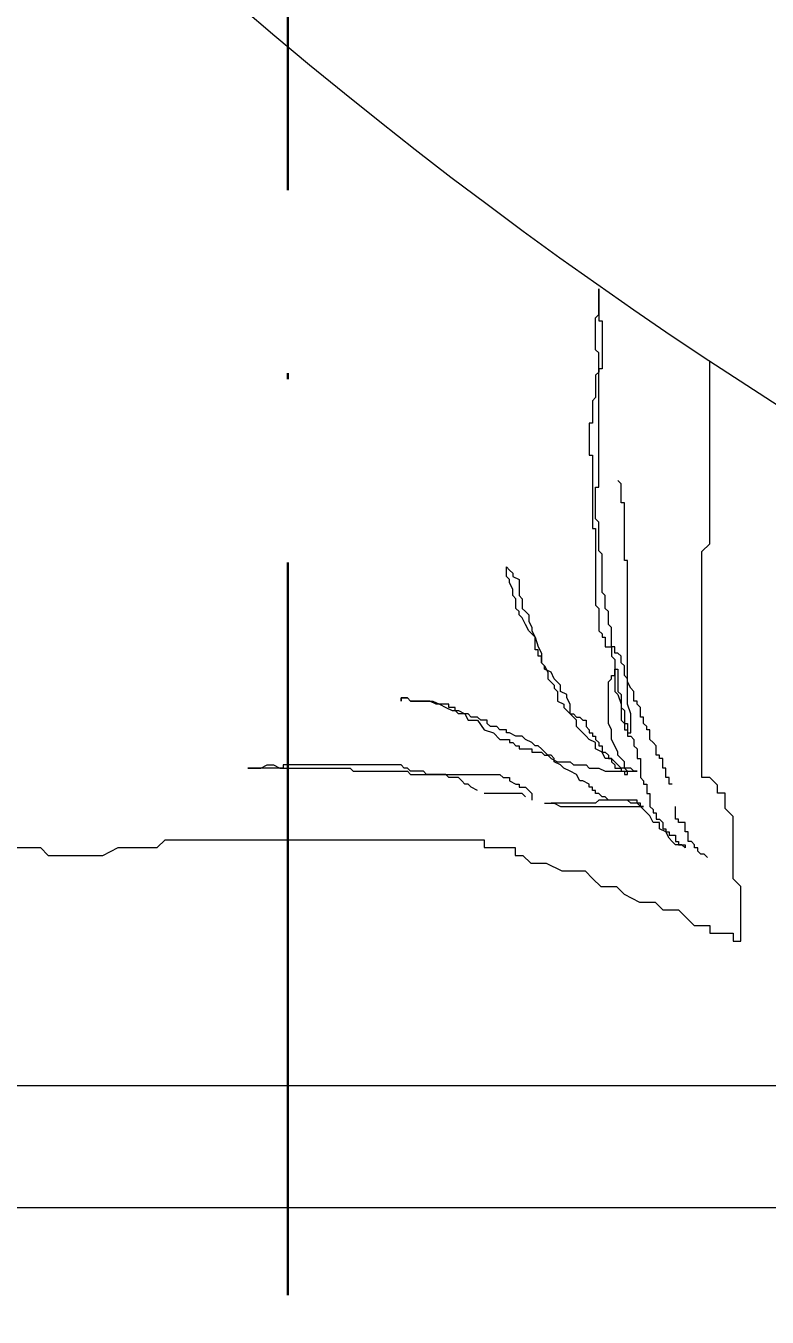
# Model space of a CAD drawing. Extents: x 775040 to 808375, y 4159409 to 4163651.
# Drawn here: x 785228.35 to 785240.5, y 4160211.39 to 4160232.54 of the extents above; entities that cross this region are included whole.
import ezdxf

# ---------------------------------------------------------------- set-up
doc = ezdxf.new("R2010")
doc.units = 0
doc.header["$MEASUREMENT"] = 0
doc.header["$PDMODE"] = 3
doc.linetypes.add('ACAD_ISO10W100', pattern=[18, 12, -3, 0, -3])
doc.linetypes.add('DUZ', pattern=[500, 500])
doc.layers.get('0').update_dxf_attribs({"linetype": 'DUZ'})
for name, color, linetype, lineweight in [('Z_aks', 2, 'ACAD_ISO10W100', 30), ('Z_iç ölçü dikey', 111, 'Continuous', 25), ('Z_iç ölçü yatay', 75, 'Continuous', 20), ('Z_tefriş', 73, 'Continuous', 5)]:
    doc.layers.add(name, color=color, linetype=linetype, lineweight=lineweight)
doc.styles.add('OLCUIC', font='ROMANS.SHX', dxfattribs={"width": 0.5})
doc.dimstyles.new('ölçü 50', dxfattribs={"dimtxt": 12.5, "dimasz": 7, "dimexe": 5.3, "dimexo": 5, "dimgap": 2.5, "dimtad": 1, "dimdec": 0, "dimzin": 9, "dimdsep": 46, "dimtxsty": 'OLCUIC', "dimblk1": 'ARCHTICK', "dimblk2": 'ARCHTICK', "dimsah": 1, "dimcen": 0, "dimdle": 5.5, "dimadec": 0, "dimazin": 0, "dimtfac": 1, "dimtdec": 0, "dimtix": 1, "dimtofl": 0, "dimtmove": 1, "dimatfit": 3, "dimldrblk": 'ARCHTICK', "dimfxl": 0, "dimtolj": 1, "dimtzin": 0, "dimarcsym": 0})

# ---------------------------------------------------------------- blocks, each defined once
blk = doc.blocks.new('_ARCHTICK')
at = {"color": 0, "linetype": 'ByBlock', "const_width": 0.15}
blk.add_lwpolyline([(-0.5, -0.5), (0.5, 0.5)], dxfattribs=at)
blk = doc.blocks.new('*D232')
at = {"layer": 'Defpoints', "color": 0, "linetype": 'Continuous', "transparency": 16777216}
for p in [(785197.643, 4160217.496), (785617.643, 4160196.717), (785197.643, 4160161.803)]:
    blk.add_point(p, dxfattribs=at)
at = {"layer": 'Z_iç ölçü yatay', "color": 0, "linetype": 'Continuous', "lineweight": -2, "transparency": 16777216}
for p, q in [((785197.643, 4160186.803), (785197.643, 4160156.503)), ((785617.643, 4160186.803), (785617.643, 4160156.503)), ((785623.143, 4160161.803), (785192.143, 4160161.803))]:
    blk.add_line(p, q, dxfattribs=at)
at = {"layer": 'Z_iç ölçü yatay', "color": 0, "linetype": 'Continuous', "lineweight": -2, "transparency": 16777216, "xscale": 7, "yscale": 7, "zscale": 7, "rotation": 180}
blk.add_blockref('_ARCHTICK', (785197.643, 4160161.803), dxfattribs=at)
at = {"layer": 'Z_iç ölçü yatay', "color": 0, "linetype": 'Continuous', "lineweight": -2, "transparency": 16777216, "xscale": 7, "yscale": 7, "zscale": 7}
blk.add_blockref('_ARCHTICK', (785617.643, 4160161.803), dxfattribs=at)
at = {"layer": 'Z_iç ölçü yatay', "color": 0, "linetype": 'Continuous', "transparency": 16777216, "insert": (785407.643, 4160170.553), "char_height": 12.5, "attachment_point": 5, "style": 'OLCUIC'}
blk.add_mtext('\\A1;420', dxfattribs=at)
blk = doc.blocks.new('YATAK 1')
at = {"layer": 'Z_tefriş'}
for p, q in [((-8941.057, 17107.306), (-8941.057, 16917.306)), ((-8939.057, 17095.306), (-8939.057, 16929.306)), ((-8935.162, 17084.003), (-8935.162, 17082.856)), ((-8935.162, 17082.856), (-8935.289, 17082.729)), ((-8935.289, 17082.729), (-8935.289, 17081.836)), ((-8935.289, 17081.836), (-8935.162, 17081.582)), ((-8935.162, 17081.582), (-8935.162, 17080.944)), ((-8935.162, 17080.944), (-8935.034, 17080.817)), ((-8935.034, 17080.817), (-8935.034, 17075.59)), ((-8933.86, 17079.459), (-8933.86, 17079.25)), ((-8933.86, 17078.884), (-8933.86, 17079.459)), ((-8933.86, 17079.25), (-8933.807, 17079.145)), ((-8933.807, 17079.145), (-8933.807, 17079.041)), ((-8933.807, 17079.041), (-8933.86, 17078.936)), ((-8933.86, 17078.936), (-8933.86, 17077.786)), ((-8933.807, 17078.884), (-8933.86, 17078.884)), ((-8933.807, 17076.95), (-8933.807, 17078.884)), ((-8933.86, 17077.786), (-8933.912, 17077.734)), ((-8933.912, 17077.734), (-8933.912, 17076.845)), ((-8933.912, 17076.845), (-8933.964, 17076.793)), ((-8933.964, 17076.793), (-8933.964, 17075.33)), ((-8933.912, 17076.793), (-8933.86, 17076.845)), ((-8933.912, 17076.584), (-8933.912, 17076.793)), ((-8933.86, 17076.898), (-8933.807, 17076.95)), ((-8933.86, 17076.845), (-8933.86, 17076.898)), ((-8932.761, 17076.95), (-8932.709, 17076.95)), ((-8932.709, 17076.95), (-8932.761, 17076.95)), ((-8932.761, 17076.793), (-8932.709, 17076.845)), ((-8932.709, 17076.845), (-8932.761, 17076.793)), ((-8932.761, 17076.48), (-8932.761, 17076.793)), ((-8932.761, 17076.793), (-8932.761, 17076.427)), ((-8932.709, 17076.845), (-8932.709, 17076.95)), ((-8932.709, 17076.95), (-8932.709, 17076.845)), ((-8933.964, 17076.532), (-8933.912, 17076.584)), ((-8933.964, 17076.218), (-8933.964, 17076.532)), ((-8932.813, 17076.375), (-8932.761, 17076.48)), ((-8932.761, 17076.427), (-8932.813, 17076.323)), ((-8932.813, 17076.166), (-8932.813, 17076.375)), ((-8934.016, 17076.166), (-8933.964, 17076.218)), ((-8934.016, 17076.009), (-8934.016, 17076.166)), ((-8932.866, 17076.218), (-8932.918, 17076.114)), ((-8932.813, 17076.323), (-8932.866, 17076.218)), ((-8932.866, 17076.166), (-8932.813, 17076.166)), ((-8932.866, 17076.061), (-8932.866, 17076.166)), ((-8934.121, 17075.905), (-8934.069, 17075.957)), ((-8934.069, 17075.957), (-8934.016, 17076.009)), ((-8932.97, 17076.009), (-8932.918, 17076.061)), ((-8932.97, 17075.852), (-8932.97, 17076.009)), ((-8932.918, 17076.009), (-8932.97, 17075.905)), ((-8932.918, 17076.114), (-8932.918, 17076.009)), ((-8932.918, 17076.061), (-8932.866, 17076.061)), ((-8934.226, 17075.696), (-8934.173, 17075.8)), ((-8934.173, 17075.8), (-8934.121, 17075.852)), ((-8934.121, 17075.852), (-8934.121, 17075.905)), ((-8932.97, 17075.905), (-8933.075, 17075.852)), ((-8933.075, 17075.852), (-8933.075, 17075.696)), ((-8933.023, 17075.8), (-8932.97, 17075.852)), ((-8933.023, 17075.696), (-8933.023, 17075.8)), ((-8935.034, 17075.59), (-8935.162, 17075.59)), ((-8935.162, 17075.59), (-8935.162, 17075.081)), ((-8934.278, 17074.964), (-8934.278, 17075.591)), ((-8933.232, 17075.591), (-8933.284, 17075.434)), ((-8933.075, 17075.696), (-8933.232, 17075.591)), ((-8933.179, 17075.486), (-8933.127, 17075.539)), ((-8933.127, 17075.539), (-8933.075, 17075.539)), ((-8933.075, 17075.643), (-8933.023, 17075.696)), ((-8933.075, 17075.539), (-8933.075, 17075.643)), ((-8933.964, 17075.33), (-8934.016, 17075.277)), ((-8933.284, 17075.434), (-8933.389, 17075.33)), ((-8933.389, 17075.33), (-8933.389, 17075.173)), ((-8933.232, 17075.33), (-8933.179, 17075.382)), ((-8933.232, 17075.225), (-8933.232, 17075.33)), ((-8933.179, 17075.382), (-8933.179, 17075.486)), ((-8934.069, 17075.173), (-8934.121, 17075.068)), ((-8934.016, 17075.173), (-8934.069, 17075.173)), ((-8934.016, 17075.277), (-8934.016, 17075.173)), ((-8933.441, 17075.121), (-8933.493, 17075.068)), ((-8933.441, 17075.173), (-8933.441, 17075.121)), ((-8933.389, 17075.173), (-8933.441, 17075.173)), ((-8933.336, 17075.068), (-8933.284, 17075.173)), ((-8933.284, 17075.225), (-8933.232, 17075.225)), ((-8933.284, 17075.173), (-8933.284, 17075.225)), ((-8931.087, 17075.068), (-8931.035, 17075.121)), ((-8931.035, 17075.121), (-8930.93, 17075.121)), ((-8930.93, 17075.121), (-8930.825, 17075.173)), ((-8930.825, 17075.173), (-8930.773, 17075.173)), ((-8930.773, 17075.173), (-8930.721, 17075.225)), ((-8930.721, 17075.121), (-8930.773, 17075.016)), ((-8930.721, 17075.225), (-8930.564, 17075.225)), ((-8930.668, 17075.121), (-8930.721, 17075.121)), ((-8930.616, 17075.173), (-8930.668, 17075.121)), ((-8930.564, 17075.225), (-8930.616, 17075.173)), ((-8935.289, 17074.953), (-8935.417, 17074.826)), ((-8935.162, 17075.081), (-8935.289, 17075.081)), ((-8935.289, 17075.081), (-8935.289, 17074.953)), ((-8934.33, 17074.911), (-8934.278, 17074.964)), ((-8934.173, 17074.911), (-8934.226, 17074.859)), ((-8934.173, 17075.016), (-8934.173, 17074.911)), ((-8934.121, 17075.016), (-8934.173, 17075.016)), ((-8934.121, 17075.068), (-8934.121, 17075.016)), ((-8933.546, 17075.016), (-8933.546, 17074.807)), ((-8933.493, 17075.016), (-8933.546, 17075.016)), ((-8933.493, 17075.068), (-8933.493, 17075.016)), ((-8933.441, 17074.807), (-8933.389, 17074.911)), ((-8933.389, 17074.911), (-8933.336, 17074.964)), ((-8933.336, 17074.964), (-8933.336, 17075.068)), ((-8931.61, 17074.859), (-8931.505, 17074.911)), ((-8931.505, 17074.911), (-8931.401, 17074.964)), ((-8931.401, 17074.964), (-8931.348, 17075.016)), ((-8931.348, 17075.016), (-8931.296, 17075.016)), ((-8931.296, 17074.911), (-8931.348, 17074.859)), ((-8931.296, 17075.016), (-8931.244, 17075.068)), ((-8931.244, 17074.964), (-8931.296, 17074.911)), ((-8931.244, 17075.068), (-8931.087, 17075.068)), ((-8931.087, 17074.964), (-8931.244, 17074.964)), ((-8931.035, 17075.016), (-8931.087, 17074.964)), ((-8930.773, 17075.016), (-8931.035, 17075.016)), ((-8935.417, 17074.826), (-8935.417, 17074.571)), ((-8934.278, 17074.807), (-8934.383, 17074.807)), ((-8934.226, 17074.859), (-8934.278, 17074.807)), ((-8933.598, 17074.807), (-8933.598, 17074.65)), ((-8933.546, 17074.807), (-8933.598, 17074.807)), ((-8933.546, 17074.65), (-8933.493, 17074.702)), ((-8933.493, 17074.755), (-8933.441, 17074.807)), ((-8933.493, 17074.702), (-8933.493, 17074.755)), ((-8932.029, 17074.702), (-8931.924, 17074.702)), ((-8932.029, 17074.65), (-8932.029, 17074.702)), ((-8931.872, 17074.702), (-8931.976, 17074.65)), ((-8931.924, 17074.755), (-8931.715, 17074.755)), ((-8931.924, 17074.702), (-8931.924, 17074.755)), ((-8931.715, 17074.755), (-8931.872, 17074.702)), ((-8931.61, 17074.807), (-8931.715, 17074.755)), ((-8931.715, 17074.755), (-8931.662, 17074.807)), ((-8931.662, 17074.807), (-8931.61, 17074.859)), ((-8931.558, 17074.807), (-8931.61, 17074.807)), ((-8931.453, 17074.859), (-8931.558, 17074.807)), ((-8931.348, 17074.859), (-8931.453, 17074.859)), ((-8935.417, 17074.571), (-8935.545, 17074.316)), ((-8934.435, 17074.598), (-8934.435, 17074.441)), ((-8934.435, 17073.762), (-8934.435, 17074.493)), ((-8933.703, 17074.493), (-8933.755, 17074.389)), ((-8933.65, 17074.546), (-8933.703, 17074.493)), ((-8933.703, 17074.441), (-8933.65, 17074.493)), ((-8933.598, 17074.65), (-8933.65, 17074.598)), ((-8933.65, 17074.546), (-8933.546, 17074.65)), ((-8933.65, 17074.598), (-8933.65, 17074.546)), ((-8933.65, 17074.493), (-8933.65, 17074.546)), ((-8932.395, 17074.546), (-8932.499, 17074.441)), ((-8932.29, 17074.546), (-8932.395, 17074.546)), ((-8932.395, 17074.441), (-8932.29, 17074.493)), ((-8932.185, 17074.598), (-8932.29, 17074.546)), ((-8932.29, 17074.493), (-8932.238, 17074.598)), ((-8932.238, 17074.598), (-8932.185, 17074.598)), ((-8932.133, 17074.65), (-8932.185, 17074.598)), ((-8932.185, 17074.598), (-8932.133, 17074.65)), ((-8931.976, 17074.65), (-8932.133, 17074.65)), ((-8932.133, 17074.65), (-8932.029, 17074.65)), ((-8935.545, 17074.316), (-8935.545, 17073.933)), ((-8934.435, 17074.441), (-8934.487, 17074.337)), ((-8934.487, 17074.337), (-8934.487, 17072.978)), ((-8933.912, 17074.18), (-8933.86, 17074.284)), ((-8933.86, 17074.284), (-8933.807, 17074.337)), ((-8933.807, 17074.337), (-8933.755, 17074.441)), ((-8933.755, 17074.441), (-8933.703, 17074.441)), ((-8933.755, 17074.389), (-8933.755, 17074.18)), ((-8932.866, 17074.284), (-8932.918, 17074.232)), ((-8932.813, 17074.284), (-8932.866, 17074.284)), ((-8932.761, 17074.389), (-8932.813, 17074.284)), ((-8932.604, 17074.389), (-8932.761, 17074.389)), ((-8932.656, 17074.232), (-8932.604, 17074.337)), ((-8932.552, 17074.441), (-8932.604, 17074.389)), ((-8932.604, 17074.337), (-8932.499, 17074.337)), ((-8932.499, 17074.441), (-8932.552, 17074.441)), ((-8932.499, 17074.337), (-8932.395, 17074.441)), ((-8934.069, 17074.023), (-8933.964, 17074.075)), ((-8933.964, 17074.075), (-8933.912, 17074.18)), ((-8933.755, 17074.18), (-8933.807, 17074.127)), ((-8933.807, 17074.127), (-8933.807, 17073.918)), ((-8933.232, 17074.023), (-8933.179, 17074.075)), ((-8933.179, 17074.075), (-8933.075, 17074.075)), ((-8933.075, 17074.075), (-8932.97, 17074.18)), ((-8932.97, 17074.127), (-8933.023, 17074.075)), ((-8933.023, 17074.075), (-8933.023, 17074.023)), ((-8932.918, 17074.232), (-8932.97, 17074.18)), ((-8932.97, 17074.18), (-8932.97, 17074.127)), ((-8932.97, 17074.18), (-8932.813, 17074.18)), ((-8932.813, 17074.18), (-8932.709, 17074.232)), ((-8932.709, 17074.232), (-8932.656, 17074.232)), ((-8935.545, 17073.933), (-8935.672, 17073.806)), ((-8934.173, 17073.866), (-8934.121, 17073.866)), ((-8934.173, 17073.814), (-8934.173, 17073.866)), ((-8934.121, 17073.866), (-8934.069, 17073.971)), ((-8934.069, 17073.971), (-8934.069, 17074.023)), ((-8933.807, 17073.918), (-8933.86, 17073.866)), ((-8933.86, 17073.866), (-8933.86, 17073.709)), ((-8933.441, 17073.762), (-8933.389, 17073.866)), ((-8933.389, 17073.866), (-8933.336, 17073.918)), ((-8933.336, 17073.918), (-8933.284, 17073.971)), ((-8933.284, 17073.971), (-8933.232, 17074.023)), ((-8933.284, 17073.866), (-8933.284, 17073.814)), ((-8933.232, 17073.866), (-8933.284, 17073.866)), ((-8933.179, 17073.918), (-8933.232, 17073.866)), ((-8933.075, 17073.918), (-8933.179, 17073.918)), ((-8933.023, 17074.023), (-8933.075, 17073.971)), ((-8933.075, 17073.971), (-8933.075, 17073.918)), ((-8928.733, 17073.866), (-8928.733, 17073.814)), ((-8928.21, 17073.866), (-8928.733, 17073.866)), ((-8928.21, 17073.814), (-8928.21, 17073.866)), ((-8935.672, 17073.806), (-8935.8, 17073.678)), ((-8935.8, 17073.678), (-8935.8, 17073.423)), ((-8934.383, 17073.709), (-8934.435, 17073.762)), ((-8934.383, 17073.239), (-8934.383, 17073.709)), ((-8934.383, 17073.552), (-8934.33, 17073.605)), ((-8934.33, 17073.657), (-8934.278, 17073.709)), ((-8934.33, 17073.605), (-8934.33, 17073.657)), ((-8934.278, 17073.762), (-8934.226, 17073.762)), ((-8934.278, 17073.709), (-8934.278, 17073.762)), ((-8934.226, 17073.814), (-8934.173, 17073.814)), ((-8934.226, 17073.762), (-8934.226, 17073.814)), ((-8933.86, 17073.709), (-8933.912, 17073.605)), ((-8933.912, 17073.605), (-8933.912, 17073.082)), ((-8933.703, 17073.605), (-8933.598, 17073.657)), ((-8933.703, 17073.5), (-8933.703, 17073.605)), ((-8933.598, 17073.605), (-8933.65, 17073.552)), ((-8933.598, 17073.657), (-8933.546, 17073.762)), ((-8933.598, 17073.657), (-8933.598, 17073.605)), ((-8933.493, 17073.657), (-8933.598, 17073.657)), ((-8933.546, 17073.762), (-8933.441, 17073.762)), ((-8933.493, 17073.709), (-8933.493, 17073.657)), ((-8933.441, 17073.709), (-8933.493, 17073.709)), ((-8933.389, 17073.762), (-8933.441, 17073.709)), ((-8933.336, 17073.762), (-8933.389, 17073.762)), ((-8933.336, 17073.814), (-8933.336, 17073.762)), ((-8933.284, 17073.814), (-8933.336, 17073.814)), ((-8931.872, 17073.605), (-8931.872, 17073.5)), ((-8931.715, 17073.605), (-8931.872, 17073.605)), ((-8931.715, 17073.657), (-8931.715, 17073.605)), ((-8931.662, 17073.657), (-8931.715, 17073.657)), ((-8931.61, 17073.709), (-8931.662, 17073.657)), ((-8931.244, 17073.709), (-8931.61, 17073.709)), ((-8931.296, 17073.552), (-8931.244, 17073.605)), ((-8931.191, 17073.762), (-8931.244, 17073.709)), ((-8931.244, 17073.605), (-8931.035, 17073.605)), ((-8929.936, 17073.762), (-8931.191, 17073.762)), ((-8931.035, 17073.605), (-8930.982, 17073.657)), ((-8930.982, 17073.657), (-8930.354, 17073.657)), ((-8930.354, 17073.657), (-8930.302, 17073.709)), ((-8930.302, 17073.709), (-8929.831, 17073.709)), ((-8929.936, 17073.814), (-8929.936, 17073.762)), ((-8928.733, 17073.814), (-8929.936, 17073.814)), ((-8929.831, 17073.709), (-8929.779, 17073.762)), ((-8929.779, 17073.762), (-8929.256, 17073.762)), ((-8929.256, 17073.762), (-8929.256, 17073.709)), ((-8929.256, 17073.709), (-8927.059, 17073.709)), ((-8927.843, 17073.814), (-8928.21, 17073.814)), ((-8927.791, 17073.762), (-8927.843, 17073.814)), ((-8927.425, 17073.762), (-8927.791, 17073.762)), ((-8927.373, 17073.709), (-8927.425, 17073.762)), ((-8927.32, 17073.709), (-8927.373, 17073.709)), ((-8927.32, 17073.657), (-8927.32, 17073.709)), ((-8926.536, 17073.657), (-8927.32, 17073.657)), ((-8927.059, 17073.709), (-8927.006, 17073.762)), ((-8927.006, 17073.762), (-8926.483, 17073.762)), ((-8926.536, 17073.709), (-8926.536, 17073.657)), ((-8926.012, 17073.709), (-8926.536, 17073.709)), ((-8926.483, 17073.762), (-8926.431, 17073.709)), ((-8926.431, 17073.709), (-8926.012, 17073.709)), ((-8935.8, 17073.423), (-8935.927, 17073.296)), ((-8934.383, 17073.082), (-8934.383, 17073.552)), ((-8933.86, 17073.448), (-8933.86, 17073.343)), ((-8933.807, 17073.448), (-8933.86, 17073.448)), ((-8933.86, 17073.343), (-8933.807, 17073.396)), ((-8933.755, 17073.5), (-8933.807, 17073.448)), ((-8933.807, 17073.396), (-8933.703, 17073.5)), ((-8933.703, 17073.5), (-8933.755, 17073.5)), ((-8933.703, 17073.552), (-8933.703, 17073.5)), ((-8933.65, 17073.552), (-8933.703, 17073.552)), ((-8933.703, 17073.343), (-8933.65, 17073.396)), ((-8933.65, 17073.396), (-8933.598, 17073.396)), ((-8933.598, 17073.396), (-8933.493, 17073.448)), ((-8933.493, 17073.448), (-8933.389, 17073.5)), ((-8933.389, 17073.5), (-8933.232, 17073.5)), ((-8933.232, 17073.5), (-8933.127, 17073.552)), ((-8933.127, 17073.552), (-8932.447, 17073.552)), ((-8932.656, 17073.396), (-8932.813, 17073.343)), ((-8932.604, 17073.448), (-8932.656, 17073.396)), ((-8932.604, 17073.396), (-8932.656, 17073.343)), ((-8932.238, 17073.448), (-8932.604, 17073.448)), ((-8932.238, 17073.396), (-8932.604, 17073.396)), ((-8932.447, 17073.552), (-8932.395, 17073.5)), ((-8932.395, 17073.5), (-8932.342, 17073.5)), ((-8932.342, 17073.5), (-8932.342, 17073.448)), ((-8932.342, 17073.448), (-8932.238, 17073.448)), ((-8932.238, 17073.448), (-8932.238, 17073.396)), ((-8932.081, 17073.448), (-8932.238, 17073.448)), ((-8932.029, 17073.5), (-8932.081, 17073.448)), ((-8931.872, 17073.5), (-8932.029, 17073.5)), ((-8932.029, 17073.343), (-8931.976, 17073.396)), ((-8931.976, 17073.448), (-8931.872, 17073.448)), ((-8931.976, 17073.396), (-8931.976, 17073.448)), ((-8931.872, 17073.5), (-8931.558, 17073.5)), ((-8931.872, 17073.448), (-8931.872, 17073.5)), ((-8931.558, 17073.5), (-8931.505, 17073.552)), ((-8931.505, 17073.552), (-8931.296, 17073.552)), ((-8929.204, 17073.343), (-8929.151, 17073.396)), ((-8935.927, 17073.296), (-8936.055, 17073.041)), ((-8934.435, 17073.187), (-8934.383, 17073.239)), ((-8934.435, 17073.082), (-8934.435, 17073.187)), ((-8933.964, 17073.291), (-8933.964, 17073.239)), ((-8933.912, 17073.291), (-8933.964, 17073.291)), ((-8933.964, 17073.239), (-8933.912, 17073.239)), ((-8933.912, 17073.343), (-8933.912, 17073.291)), ((-8933.86, 17073.343), (-8933.912, 17073.343)), ((-8933.912, 17073.239), (-8933.86, 17073.291)), ((-8933.912, 17073.134), (-8933.86, 17073.187)), ((-8933.86, 17073.187), (-8933.86, 17073.343)), ((-8933.86, 17073.291), (-8933.755, 17073.291)), ((-8933.755, 17073.291), (-8933.703, 17073.343)), ((-8933.336, 17073.187), (-8933.389, 17073.134)), ((-8933.336, 17073.239), (-8933.336, 17073.187)), ((-8933.127, 17073.239), (-8933.336, 17073.239)), ((-8933.284, 17073.239), (-8933.284, 17073.187)), ((-8933.232, 17073.239), (-8933.284, 17073.239)), ((-8933.284, 17073.187), (-8932.97, 17073.187)), ((-8933.232, 17073.291), (-8933.232, 17073.239)), ((-8933.127, 17073.291), (-8933.232, 17073.291)), ((-8933.075, 17073.343), (-8933.127, 17073.291)), ((-8933.127, 17073.291), (-8933.127, 17073.239)), ((-8932.918, 17073.291), (-8933.127, 17073.291)), ((-8932.813, 17073.343), (-8933.075, 17073.343)), ((-8932.97, 17073.187), (-8932.813, 17073.239)), ((-8932.866, 17073.343), (-8932.918, 17073.291)), ((-8932.656, 17073.343), (-8932.866, 17073.343)), ((-8932.813, 17073.239), (-8930.459, 17073.239)), ((-8932.604, 17073.134), (-8932.552, 17073.187)), ((-8932.552, 17073.187), (-8932.447, 17073.239)), ((-8932.447, 17073.239), (-8932.395, 17073.239)), ((-8932.395, 17073.239), (-8932.342, 17073.291)), ((-8932.342, 17073.291), (-8932.185, 17073.291)), ((-8932.185, 17073.291), (-8932.133, 17073.343)), ((-8932.133, 17073.343), (-8932.029, 17073.343)), ((-8930.459, 17073.291), (-8929.517, 17073.291)), ((-8930.459, 17073.239), (-8930.459, 17073.291)), ((-8929.517, 17073.343), (-8929.204, 17073.343)), ((-8929.517, 17073.291), (-8929.517, 17073.343)), ((-8936.055, 17073.041), (-8936.055, 17072.786)), ((-8934.592, 17072.925), (-8934.487, 17073.03)), ((-8934.487, 17073.03), (-8934.435, 17073.082)), ((-8934.487, 17073.03), (-8934.435, 17073.03)), ((-8934.487, 17072.978), (-8934.487, 17073.03)), ((-8934.435, 17073.082), (-8934.383, 17073.082)), ((-8934.435, 17073.03), (-8934.435, 17073.082)), ((-8934.121, 17072.978), (-8934.121, 17072.925)), ((-8934.069, 17072.978), (-8934.121, 17072.978)), ((-8934.016, 17073.03), (-8934.069, 17072.978)), ((-8933.703, 17073.03), (-8934.016, 17073.03)), ((-8933.912, 17073.082), (-8933.912, 17073.134)), ((-8933.703, 17073.082), (-8933.703, 17073.03)), ((-8933.546, 17073.082), (-8933.703, 17073.082)), ((-8933.493, 17073.134), (-8933.546, 17073.082)), ((-8933.389, 17073.134), (-8933.493, 17073.134)), ((-8933.179, 17072.925), (-8933.127, 17072.978)), ((-8933.127, 17072.978), (-8933.023, 17072.978)), ((-8933.023, 17073.03), (-8932.866, 17073.03)), ((-8933.023, 17072.978), (-8933.023, 17073.03)), ((-8932.866, 17073.03), (-8932.813, 17073.082)), ((-8932.813, 17073.082), (-8932.761, 17073.082)), ((-8932.761, 17073.134), (-8932.604, 17073.134)), ((-8932.761, 17073.082), (-8932.761, 17073.134)), ((-8936.055, 17072.786), (-8936.182, 17072.659)), ((-8934.749, 17072.821), (-8934.644, 17072.873)), ((-8934.749, 17072.716), (-8934.749, 17072.821)), ((-8934.592, 17072.768), (-8934.697, 17072.768)), ((-8934.697, 17072.768), (-8934.697, 17072.716)), ((-8934.644, 17072.873), (-8934.592, 17072.925)), ((-8934.592, 17072.821), (-8934.592, 17072.768)), ((-8934.54, 17072.821), (-8934.592, 17072.821)), ((-8934.487, 17072.873), (-8934.54, 17072.821)), ((-8934.278, 17072.873), (-8934.487, 17072.873)), ((-8934.278, 17072.925), (-8934.278, 17072.873)), ((-8934.121, 17072.925), (-8934.278, 17072.925)), ((-8933.65, 17072.768), (-8933.493, 17072.768)), ((-8933.65, 17072.716), (-8933.65, 17072.768)), ((-8933.493, 17072.768), (-8933.441, 17072.821)), ((-8933.441, 17072.821), (-8933.389, 17072.873)), ((-8933.389, 17072.873), (-8933.232, 17072.873)), ((-8933.232, 17072.925), (-8933.179, 17072.925)), ((-8933.232, 17072.873), (-8933.232, 17072.925)), ((-8936.182, 17072.659), (-8936.182, 17072.404)), ((-8935.063, 17072.507), (-8935.01, 17072.559)), ((-8935.01, 17072.559), (-8934.906, 17072.612)), ((-8934.958, 17072.559), (-8934.958, 17072.455)), ((-8934.906, 17072.559), (-8934.958, 17072.559)), ((-8934.906, 17072.612), (-8934.853, 17072.716)), ((-8934.906, 17072.612), (-8934.906, 17072.559)), ((-8934.853, 17072.612), (-8934.906, 17072.612)), ((-8934.853, 17072.716), (-8934.749, 17072.716)), ((-8934.853, 17072.664), (-8934.853, 17072.612)), ((-8934.749, 17072.664), (-8934.853, 17072.664)), ((-8934.697, 17072.716), (-8934.749, 17072.664)), ((-8934.121, 17072.559), (-8934.016, 17072.559)), ((-8934.121, 17072.507), (-8934.121, 17072.559)), ((-8934.016, 17072.612), (-8933.86, 17072.612)), ((-8934.016, 17072.559), (-8934.016, 17072.612)), ((-8933.86, 17072.664), (-8933.703, 17072.664)), ((-8933.86, 17072.612), (-8933.86, 17072.664)), ((-8933.703, 17072.716), (-8933.65, 17072.716)), ((-8933.703, 17072.664), (-8933.703, 17072.716)), ((-8936.182, 17072.404), (-8936.31, 17072.276)), ((-8935.167, 17072.298), (-8935.115, 17072.35)), ((-8935.115, 17072.455), (-8935.063, 17072.507)), ((-8935.115, 17072.35), (-8935.115, 17072.455)), ((-8935.115, 17072.403), (-8935.115, 17072.298)), ((-8935.063, 17072.403), (-8935.115, 17072.403)), ((-8935.063, 17072.455), (-8935.063, 17072.403)), ((-8934.958, 17072.455), (-8935.063, 17072.455)), ((-8934.749, 17072.403), (-8934.697, 17072.403)), ((-8934.749, 17072.298), (-8934.749, 17072.403)), ((-8934.697, 17072.455), (-8934.487, 17072.455)), ((-8934.697, 17072.403), (-8934.697, 17072.455)), ((-8936.31, 17072.276), (-8936.438, 17072.149)), ((-8936.438, 17072.149), (-8936.438, 17071.894)), ((-8935.115, 17072.298), (-8935.167, 17072.298)), ((-8935.167, 17072.141), (-8935.115, 17072.141)), ((-8935.167, 17072.089), (-8935.167, 17072.141)), ((-8935.115, 17072.141), (-8935.063, 17072.194)), ((-8935.063, 17072.246), (-8934.906, 17072.246)), ((-8935.063, 17072.194), (-8935.063, 17072.246)), ((-8934.906, 17072.298), (-8934.749, 17072.298)), ((-8934.906, 17072.246), (-8934.906, 17072.298)), ((-8935.324, 17071.932), (-8935.272, 17071.984)), ((-8935.272, 17072.037), (-8935.22, 17072.089)), ((-8935.272, 17071.984), (-8935.272, 17072.037)), ((-8935.22, 17072.089), (-8935.167, 17072.089)), ((-8934.014, 17071.894), (-8934.014, 17072.021)), ((-8934.014, 17072.021), (-8930.314, 17072.021)), ((-8930.314, 17072.021), (-8930.186, 17071.894)), ((-8936.438, 17071.894), (-8936.565, 17071.894)), ((-8936.565, 17071.894), (-8936.565, 17071.511)), ((-8934.269, 17071.639), (-8934.269, 17071.766)), ((-8934.269, 17071.766), (-8934.141, 17071.766)), ((-8934.141, 17071.766), (-8934.014, 17071.894)), ((-8930.186, 17071.894), (-8927.19, 17071.894)), ((-8936.565, 17071.511), (-8936.693, 17071.511)), ((-8936.693, 17071.511), (-8936.693, 17071.384)), ((-8935.8, 17071.384), (-8935.672, 17071.511)), ((-8935.672, 17071.511), (-8934.651, 17071.511)), ((-8934.651, 17071.511), (-8934.524, 17071.639)), ((-8934.524, 17071.639), (-8934.269, 17071.639)), ((-8936.693, 17071.384), (-8935.8, 17071.384))]:
    blk.add_line(p, q, dxfattribs=at)
blk.add_arc((-8862.958, 17029.428), 77, 99.79451, 171.22544, dxfattribs=at)
blk = doc.blocks.new('*D710')
at = {"layer": 'Defpoints', "color": 0, "linetype": 'Continuous', "transparency": 16777216}
for p in [(785197.643, 4160243.755), (785253.57, 4160243.755), (785213.669, 4160108.755)]:
    blk.add_point(p, dxfattribs=at)
at = {"layer": 'Z_iç ölçü dikey', "color": 0, "linetype": 'Continuous', "lineweight": -2, "transparency": 16777216}
for p, q in [((785253.57, 4160103.255), (785253.57, 4160249.255)), ((785245.57, 4160243.755), (785258.87, 4160243.755)), ((785245.57, 4160108.755), (785258.87, 4160108.755))]:
    blk.add_line(p, q, dxfattribs=at)
at = {"layer": 'Z_iç ölçü dikey', "color": 0, "linetype": 'Continuous', "lineweight": -2, "transparency": 16777216, "xscale": 7, "yscale": 7, "zscale": 7}
for p, rotation in [((785253.57, 4160243.755), 90), ((785253.57, 4160108.755), 270)]:
    blk.add_blockref('_ARCHTICK', p, dxfattribs=dict(at, rotation=rotation))
at = {"layer": 'Z_iç ölçü dikey', "color": 0, "linetype": 'Continuous', "transparency": 16777216, "insert": (785244.82, 4160176.255), "char_height": 12.5, "attachment_point": 5, "rotation": 90, "style": 'OLCUIC'}
blk.add_mtext('\\A1;135', dxfattribs=at)

msp = doc.modelspace()

# ---------------------------------------------------------------- linework, layer by layer
at = {"layer": 'Z_aks'}
msp.add_line((785232.643, 4159668.755), (785232.643, 4163028.755), dxfattribs=at)

# ---------------------------------------------------------------- block references
at = {"layer": 'Z_tefriş', "rotation": 90}
msp.add_blockref('YATAK 1', (802311.449, 4169154.246), dxfattribs=at)

# ---------------------------------------------------------------- dimensions: what is measured, and where the dimension line sits
at = {"layer": 'Z_iç ölçü dikey', "linetype": 'Continuous'}
dim = msp.add_linear_dim(base=(785253.57, 4160243.755), p1=(785213.669, 4160108.755), p2=(785197.643, 4160243.755), angle=90, dimstyle='ölçü 50', override={"dimfxl": 8}, dxfattribs=at)
dim.commit()
dim.dimension.update_dxf_attribs({"geometry": '*D710', "text_midpoint": (785244.82, 4160176.255)})
at = {"layer": 'Z_iç ölçü yatay', "linetype": 'Continuous'}
dim = msp.add_linear_dim(base=(785197.643, 4160161.803), p1=(785617.643, 4160196.717), p2=(785197.643, 4160217.496), dimstyle='ölçü 50', dxfattribs=at)
dim.commit()
dim.dimension.update_dxf_attribs({"geometry": '*D232', "text_midpoint": (785407.643, 4160170.553)})

doc.saveas('drawing.dxf')
